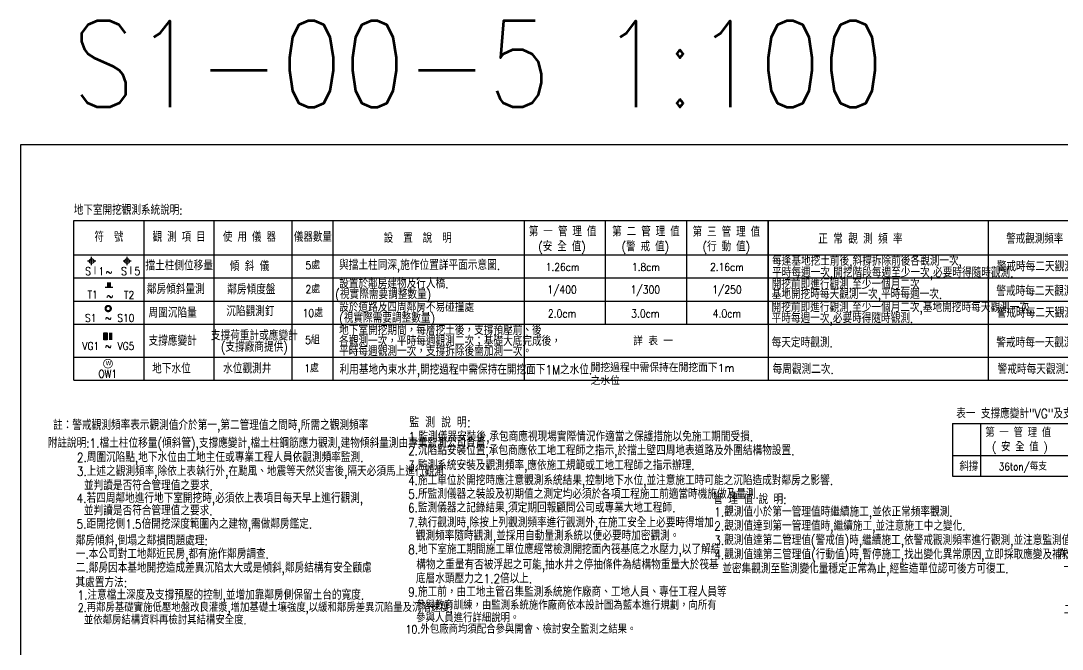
# Model space of a CAD drawing. Header units: centimetres. Extents: x -47768 to 194820, y -149527 to 141949.
# Drawn here: x 92801 to 97619, y 31524 to 34432 of the extents above; entities that cross this region are included whole.
import ezdxf
from ezdxf.enums import TextEntityAlignment as Align

# ---------------------------------------------------------------- set-up
doc = ezdxf.new("R2010")
doc.units = ezdxf.units.CM
doc.layers.get('0').update_dxf_attribs({"color": 8})
doc.layers.add('0S-繪圖區', color=171, linetype='Continuous', plot=False)
for name, color, linetype in [('0S-觀測符號', 3, 'Continuous'), ('BEAM', 7, 'Continuous'), ('C2', 2, 'Continuous'), ('c4', 4, 'Continuous'), ('DTEXT', 3, 'Continuous'), ('TEXT', 7, 'Continuous')]:
    doc.layers.add(name, color=color, linetype=linetype)
doc.styles.add('CHINA', font='romans.shx', dxfattribs={"width": 0.85, "bigfont": 'chineset.shx'})
doc.styles.add('china2', font='c2.shx', dxfattribs={"width": 0.75, "bigfont": 'china.shx'})
doc.styles.add('型式1', font='', dxfattribs={"width": 0.7})
doc.styles.get('型式1').set_extended_font_data('PMingLiU')

# ---------------------------------------------------------------- blocks, each defined once
blk = doc.blocks.new('zw$2131')
at = {"ltscale": 100}
blk.add_lwpolyline([(0, 54), (72.6, 54), (72.6, 0), (0, 0)], close=True, dxfattribs=at)
blk = doc.blocks.new('A$C6CDB1896')
at = {"color": 0}
blk.add_line((0, 0), (52.5, 0), dxfattribs=at)
blk.add_solid([(11.8, 0), (11.8, 35), (40.8, 0), (40.8, 35)], dxfattribs=at)
blk = doc.blocks.new('A$C1CCB4106')
at = {"layer": '0S-觀測符號', "color": 1, "linetype": 'Continuous'}
for p, q in [((101, 50), (0, 50)), ((50, 0), (50, 101))]:
    blk.add_line(p, q, dxfattribs=at)
blk.add_circle((50, 50), 29.1, dxfattribs=at)
blk = doc.blocks.new('緊急應變計畫')
at = {"color": 0, "linetype": 'Continuous'}
for s, height, style, width, p in [('緊 急 應 變 計 畫', 47.977, 'CHINA', 0.85, (102409, 31833.8)), ('若基地鄰近之地表面或建築物有因擋土壁破壞而造成沉陷現象,則於沉陷區應考慮先行進行填塞灌漿,以避免地表面或建築物持續沉陷。          ', 37.8, 'china2', 0.75, (101897.1, 30103.9)), ('造成基地四周道路或鄰房再度發生沉陷現象。', 37.8, 'china2', 0.75, (101895.9, 29793.2))]:
    blk.add_text(s, height=height, rotation=0.3676, dxfattribs=dict(at, style=style, width=width)).set_placement(p)
at = {"color": 0, "linetype": 'Continuous', "style": 'CHINA', "width": 0.85}
for s, p in [('A.擋土安全支撐系統的破壞應變措施，其處置方法:', (101882.1, 31769.6)), ('       一、支撐系統荷重超過容許荷重', (101716.5, 31701.4)), ('            1. 若為日照溫度上升所致,應在日照強烈期間定時灑水以降低支撐系統溫度。', (101633.4, 31635.5)), ('            2. 若為土水壓力太大所致,減少支撐系統的有效無側支撐長度,提高容許荷重,或加設水平支撐以分攤荷重,避免支撐系統發生挫曲現象。', (101633.8, 31570.1)), ('       二、支撐系統已發生破壞現象', (101717.8, 31505.3)), ('          1. 立即停止開挖作業,疏散現場作業人員,並派遣部分作業人員針對支撐系統破壞現象進行緊急處置。', (101693.4, 31439.4)), ('         2. 緊急於基地內發生支撐破壞區之區域回填級配砂石料,利用土石重量穩定場崩區外側之土壓力。', (101718.6, 31374.2)), ('         3. 對於支撐系統尚未破壞部分進行補強措施,以強化支撐系統原有之支撐勁度;對於已破壞之支撐系統,將予清除。', (101719.1, 31308.8)), ('         4. 在進行破壞區回填的過程中,應派遣現場工作人員,巡視基地四周道路或鄰房之現況,若基地鄰近之地表面或建築物有沉陷現象,', (101719.5, 31242.6)), ('則於沉陷區應考慮、先行進行填塞灌漿,以避免表面或建築物持續沉陷。    ', (102070.5, 31182.8)), ('         5. 在發生支撐系統破壞附近處加設相關監測設施,並迅速建立監測初始值之後,訂定監測頻,率安全管理值及通報方式,', (101720.3, 31122.8)), ('持續加強安全監測,至復工完成為止。', (102072.9, 31066.3)), ('      B.擋土柱破壞之災害緊急應變措施，其處置方法：', (101504.3, 30987.8)), ('         一、擋土柱尚未破壞,但變形量持續增大 ', (101481.3, 30919.6)), ('            1. 於基地內可考慮、緊急灌注10~2Ocm之混凝土,取代尚未架設之水平支撐,以提供足夠之被動抵抗,有效控制柱體變形。', (101456.7, 30853.9)), ('            2. 在基地內可架設支撐處先行架設,若該階段挖土工作已完成則支撐系統應爭取時效絮設,同時考慮提高支撐之預壓力及縮短支撐問距。', (101452.8, 30788.1)), ('            3. 己架設之圍苓,可考慮於圍苓凹槽處灌注水泥砂漿,以提高圍苓勁度。', (101453.2, 30721.5)), ('            4. 若鄰房發生不均勻沈陷,則在鄰房側開挖面增加係留土台的寬度,或在鄰房基處實施低壓灌漿,增加基礎土壤強度,', (101452.5, 30655.8)), ('以緩和鄰房差異沉陷量及沉陷速率,此外,應先了解鄰房基礎的類型及現況,以作為後續處理應變及檢討其結構安全度的研判依據 .', (101899.3, 30594.8)), ('             5. 若基地四周路面因為擋土壁變形過大,而產生龜裂現象,應及時進行塞縫灌漿,以避免雨水滲入造成裂縫持續擴張象。', (101421.5, 30541.2)), ('             6. 持續進行基地之安全監測,觀測擋土壁之變形行為,直至變形穩定後,才繼續進行開挖動作。', (101421.9, 30482.8)), ('         二、擋土柱已發生折斷現象', (101484.5, 30418.5)), ('          1. 立即停止該分區之開挖作業,抽調現場人員全力針對擋土壁破壞現象進行緊急處置。', (101516.2, 30352.9)), ('           2. 緊急於基地內發生支撐崩塌區回填級配砂石料,利用土石重量穩定坍崩區外側之土壓力。', (101485.4, 30287.4)), ('           3. 如果回填的材料是一般的土壤而非級配料,則於回填坡面掛網噴漿或鋪設大型帆布,防止雨水沖蝕,以穩定坡面。', (101485.8, 30222.2)), ('              4. 在進行崩塌區回填的過程中,應派遣現場工作人員,巡視基地四周道路或鄰房之現況,', (101389.8, 30155.2)), ('              5. 崩塌區附近的排水溝必須妥善阻擋及導引,以免地表水流入崩坍區,造成淘空、地層下陷及損鄰等的二次災害。', (101389.9, 30043.8)), ('                6. 如果基地四周有維生管線,應通知相關主管單位派員檢查地下管線現狀,若是管線有因支撐系統發生破壞,造成損壞現象,應關閉管線後馬上進行修補。', (101327, 29978.6)), ('                7. 沿連續壁折斷處邊,增設一排套管式排樁或鋼軌樁,取代折斷之連續壁以抵抗側向土水壓力。', (101326.6, 29909.8)), ('                8. 對於臨時性之擋土壁與原有擋土壁之接頭需進行止水處理,避免日後此接頭處成為滲水路徑,基地外側地水下滲流入基地內側,', (101326.9, 29845.3)), ('               9. 檢視基地內之臨時排水管,並加色劑灌注,若有發現滲漏情況,應緊急外租抽排管內淤泥機坑,並派工堵漏,避免增加滲流水,避免破壞回填區之砂土。', (101358.9, 29728.9)), ('               10. 在未受影響之開挖區,為了增加已開挖面的穩定,未完成之基礎工程將持續完成。例如,基礎底版組立鋼筋之作業及灌漿作業等,繼續完成。', (101335.8, 29668.7)), ('               11. 在擋土柱發生破壞附近加設相關監測設施,並迅速建立監測初始值之後,訂定監測頻率、安全管理值及通報方式,持續加強安全監測,至復工完成為止。 ', (101338.8, 29597.8)), ('      C.基礎上浮破壞緊急應變措施。其處置方法：', (101513.5, 29518.4)), ('         一、通知施工人員注意安全,必要時撤離現場。 ', (101534.4, 29459.6)), ('         二、工區四周設立禁止通行標誌,非搶救工作人員不得進入,以免發生意外。 ', (101534.7, 29400.3)), ('         三、工程人員進入地下室進行搶救動作前,應先對上浮結構物調查結構損害情形,並評估其穩定性,避免工程人員進入作業時,有發生危險之顧慮。', (101535.1, 29341.1)), ('        四、筏基底版鑽孔,讓壁體外的水流入地下室,降低壁體外的地下水位,減少上浮力,增加地下室的自重,避免持續上浮。', (101562.9, 29281.1)), ('        五、筏基底版埋置解壓管,進行抽水,使結構物自然回沉,其解壓管前端應包覆著不織布,維持出水不出砂的原則,避免抽水的過程時,將細顆料一並帶入,', (101559.9, 29224.6)), ('而淘空鄰房基礎下之土壤,造成二次災害。', (101874.9, 29170.6)), ('        六、除持續抽水外、再加設抽水設備,且準備不斷電系統,以避免在抽水期間,發生電力不足之現象。', (101566.6, 29116.3)), ('       七、加設相關監測設施,並迅速建立監測初始值之後,訂定監測頻率、安全管理值及通報方式,持續加強安全監測,至復工完成為止。', (101593.8, 29056.3)), ('       八、在進行抽水的過程中,24小時監測地下水位,以確保地下水位。並派遣現場工作人員,巡視基地四周道路或鄰房現況,', (101594.2, 28997.2)), ('留意抽水動作是否對基地四周之鄰房造成不均沉陷問題。', (101880.4, 28937)), ('      九、在減壓的過程中,應持續觀測上浮結構物之傾斜量,以提供若後續欲施作灌漿扶正參考', (101621.6, 28889.1)), ('       十、若減壓完成後,地下結構物已保持穩定狀態,但無法回覆至原有高程,則可考慮利用原先之解壓孔,進行擠壓灌漿作業,', (101596.2, 28831.4)), ('使用低壓力將藥液緩慢的注入土層內,形成一團塊,擠壓基礎底下之土壤,將地下結構物上舉至某一個程度 ,使其回覆到原先之水平高程。', (101876.8, 28773.3)), ('       十一、擠壓灌漿作業過程中,應隨時監測灌漿壓力、流量、建物抬昇量及建物龜裂現象,避免過量的抬昇,造成結構物本身的二次傷害。', (101561, 28716.5)), ('十二、若該工地為明挖施工,則當地下室完成後,應在地下室外回填區之地表面打設混凝土或瀝青防止地表水再次滲入,造成上浮。', (101781.3, 28659))]:
    blk.add_text(s, height=42, dxfattribs=at).set_placement(p)

msp = doc.modelspace()

# ---------------------------------------------------------------- linework, layer by layer
at = {"layer": '0S-觀測符號', "const_width": 9.9694}
msp.add_lwpolyline([(93193.3135, 33100.2713, 1), (93217.5993, 33100.2713, 1)], format="xyb", close=True, dxfattribs=at)
at = {"layer": '0S-觀測符號', "linetype": 'Continuous'}
msp.add_lwpolyline([(93185.5051, 32988.5968), (93200.5518, 32988.5968), (93200.5518, 32955.2316), (93185.5051, 32955.2316)], close=True, dxfattribs=at)
for points in [[(93185.5051, 32988.5968), (93200.5518, 32988.5968), (93185.5051, 32955.2316), (93200.5518, 32955.2316)], [(93224.7815, 32988.5968), (93209.7348, 32988.5968), (93224.7815, 32955.2316), (93209.7348, 32955.2316)]]:
    msp.add_solid(points, dxfattribs=at)
at = {"layer": 'c4'}
for p, q in [((93046.374, 32768.8725), (93046.374, 33508.1884)), ((93046.374, 33508.1884), (99057.1018, 33508.1884)), ((93371.3477, 32768.8725), (93371.3477, 33508.1884)), ((93696.3214, 32768.8725), (93696.3214, 33508.1884)), ((94057.2272, 32768.8725), (94057.2272, 33508.1884)), ((94245.6163, 32768.8725), (94245.6163, 33508.1884)), ((95130.7528, 32768.8725), (95130.7528, 33508.1884)), ((95506.6706, 33027.8787), (95506.6706, 33508.1884)), ((95882.5885, 33027.8787), (95882.5885, 33508.1884)), ((96258.8625, 33243.6235), (96258.8625, 33508.1884)), ((96258.8625, 33508.1884), (96258.8625, 32768.8725)), ((96258.8625, 33027.8787), (96258.8625, 33508.1884)), ((97275.9276, 33508.1884), (97275.9276, 32768.8725)), ((93046.374, 33349.2813), (99057.1018, 33349.2813)), ((93046.374, 33242.1471), (97584.5294, 33242.1471)), ((93046.374, 33242.1471), (97705.6961, 33242.1471)), ((93046.374, 33135.0129), (97705.6961, 33135.0129)), ((93046.374, 33135.0129), (97705.6961, 33135.0129)), ((93046.374, 33135.0129), (97705.6961, 33135.0129)), ((93046.374, 33027.8787), (97705.6961, 33027.8787)), ((93046.374, 32874.8299), (97705.6961, 32874.8299)), ((93046.374, 32874.8299), (97705.6961, 32874.8299)), ((93046.374, 32874.8299), (97316.0285, 32874.8299)), ((93046.374, 32874.8299), (97316.0285, 32874.8299)), ((93046.374, 32874.8299), (97316.0285, 32874.8299)), ((93046.374, 32874.8299), (97316.0285, 32874.8299)), ((93046.374, 32874.8299), (97316.0285, 32874.8299)), ((93046.374, 32874.8299), (97316.0285, 32874.8299)), ((93046.374, 32874.8299), (97316.0285, 32874.8299)), ((95506.6706, 32874.8299), (95506.6706, 32874.8299)), ((95961.2779, 32874.8299), (95961.2779, 32874.8299)), ((93046.374, 32768.8725), (99057.1018, 32768.8725)), ((97111.0338, 32568.4272), (97111.0338, 32324.3685)), ((97111.0338, 32568.4272), (98434.2139, 32568.4272)), ((97240.8087, 32568.4272), (97240.8087, 32324.3685)), ((97111.0338, 32419.8101), (98434.2139, 32419.8101)), ((97111.0338, 32419.8101), (98434.2139, 32419.8101)), ((97111.0338, 32324.3685), (98434.2139, 32324.3685))]:
    msp.add_line(p, q, dxfattribs=at)
at = {"layer": 'DTEXT', "const_width": 3.1371}
msp.add_lwpolyline([(93183.9914, 32845.312, 1), (93224.7731, 32845.312, 1)], format="xyb", close=True, dxfattribs=at)

# ---------------------------------------------------------------- block references
at = {"layer": '0S-繪圖區', "ltscale": 100, "xscale": 100, "yscale": 100, "zscale": 100}
msp.add_blockref('zw$2131', (92801.1737, 28459.6771), dxfattribs=at)
at = {"layer": '0S-觀測符號', "linetype": 'Continuous'}
for name, p, xscale, yscale, zscale in [('A$C1CCB4106', (93109.7295, 33301.0295), 0.3778128533214245, 0.3778128533214245, 0.3778128533214245), ('A$C1CCB4106', (93274.0479, 33301.0295), 0.3778128533214245, 0.3778128533214245, 0.3778128533214245), ('A$C6CDB1896', (93192.0113, 33198.538), 0.6632115717942446, 0.6632115717942446, 0.6632115717942446)]:
    msp.add_blockref(name, p, dxfattribs=dict(at, xscale=xscale, yscale=yscale, zscale=zscale))
at = {"layer": 'TEXT', "ltscale": 100}
msp.add_blockref('緊急應變計畫', (-4277.4378, 179.3253), dxfattribs=at)

# ---------------------------------------------------------------- texts
at = {"layer": 'BEAM', "color": 1, "style": '型式1'}
msp.add_text('w', height=26.1422, dxfattribs=at).set_placement((93194.4838, 32837.0957))
at = {"layer": 'C2', "style": 'CHINA', "width": 0.85}
msp.add_text('S1-00-5 1:100', height=400, dxfattribs=at).set_placement((93038.0999, 34031.9203))
at = {"layer": 'TEXT', "color": 7, "linetype": 'Continuous', "style": 'CHINA', "width": 0.85}
for s, height, p in [('地下室開挖觀測系統說明:', 41.746154, (93046.374, 33555.2962)), ('每逢基地挖土前後,斜撐拆除前後各觀測一次,', 42, (96277.0197, 33320.0947)), ('與擋土柱同深,施作位置詳平面示意圖.', 42, (94273.7643, 33300.5352)), ('平時每週一次,開挖階段每週至少一次,必要時得隨時觀測.', 42, (96277.0197, 33265.9245)), ('警戒時每二天觀測一次.', 42, (97316.4776, 33293.9967)), ('設置於鄰房建物及行人橋.', 42, (94273.7643, 33215.5434)), ('開挖前即進行觀測,至少一個月二次', 42, (96275.122, 33212.0545)), ('警戒時每二天觀測一次.', 42, (97314.5798, 33180.2794)), ('(視實際需要調整數量)', 42, (94255.8079, 33165.6942)), ('基地開挖時每天觀測一次,平時每週一次.', 42, (96275.122, 33166.1427)), ('設於道路及四周鄰房不易碰撞處', 42, (94273.7643, 33106.4305)), ('開挖前即進行觀測,至少一個月二次,基地開挖時每天觀測一次,', 42, (96274.8392, 33105.3227)), ('警戒時每二天觀測一次.', 42, (97316.4776, 33079.6839)), ('(視實際需要調整數量)', 42, (94273.7643, 33055.7336)), ('平時每週一次,必要時得隨時觀測.', 42, (96274.8392, 33054.4874)), ('地下室開挖期間，每層挖土後，支撐預壓前、後', 42, (94273.7643, 32999.2964)), ('各觀測一次，平時每週觀測二次；基礎大底完成後，', 42, (94273.7643, 32948.5995)), ('每天定時觀測.', 42, (96275.0007, 32941.7678)), ('警戒時每一天觀測二次.', 42, (97314.4586, 32941.7678)), ('平時每週觀測一次，支撐拆除後需加測一次。', 42, (94273.7643, 32901.8143)), ('利用基地內束水井,開挖過程中需保持在開挖面下1M之水位.', 42, (94275.9456, 32816.5958)), ('每周觀測二次.', 42, (96279.2517, 32818.5433)), ('警戒時每天觀測二次.', 42, (97320.542, 32818.5433))]:
    msp.add_text(s, height=height, dxfattribs=at).set_placement(p, align=Align.MIDDLE_LEFT)
for s, height, p in [('符  號', 39.79269, (93208.8609, 33429.8809)), ('觀 測 項 目', 39.79269, (93533.8345, 33429.8809)), ('使 用 儀 器', 39.79269, (93858.8082, 33429.8809)), ('儀器數量', 39.79269, (94152.291, 33429.8809)), ('第 一 管 理 值', 39.79269, (95307.8601, 33455.0469)), ('第 二 管 理 值', 39.79269, (95693.1589, 33455.0469)), ('第 三 管 理 值', 39.79269, (96065.4692, 33453.5309)), ('正 常 觀 測 頻 率', 42, (96685.8816, 33421.7152)), ('警戒觀測頻率', 39.79269, (97492.3301, 33421.7152)), ('(安 全 值)', 39.79269, (95305.2376, 33385.9861)), ('(警 戒 值)', 39.79269, (95690.5364, 33385.9861)), ('(行 動 值)', 39.79269, (96065.4692, 33385.9861)), ('擋土柱側位移量', 42, (93533.8345, 33298.1314)), ('傾 斜 儀', 42, (93859.2278, 33295.3058)), ('5處', 36.17518, (94152.291, 33300.5352)), ('鄰房傾斜量測', 42, (93518.2236, 33189.0742)), ('鄰房傾度盤', 42, (93867.7136, 33187.7981)), ('2處', 36.17518, (94152.291, 33189.6751)), ('周圍沉陷量', 42, (93503.5883, 33079.9901)), ('沉陷觀測釘', 42, (93863.3058, 33086.3365)), ('10處', 36.17518, (94152.291, 33079.1088)), ('2.0cm', 36.73172, (95305.2376, 33077.0637)), ('3.0cm', 36.73172, (95690.5364, 33077.0637)), ('4.0cm', 36.73172, (96068.0917, 33077.0637)), ('支撐應變計', 42, (93503.5883, 32950.0029)), ('支撐荷重計或應變計', 42, (93881.4998, 32974.532)), ('5組', 36.17518, (94150.6337, 32954.1801)), ('(支撐廠商提供)', 42, (93881.4998, 32921.9759)), ('地下水位', 42, (93498.069, 32821.2383)), ('水位觀測井', 42, (93848.7523, 32821.4447)), ('1處', 35.77782, (94146.5236, 32823.8752))]:
    msp.add_text(s, height=height, dxfattribs=at).set_placement(p, align=Align.MIDDLE_CENTER)
for s, height, p in [('設  置  說  明', 39.79269, (94637.5373, 33429.8809)), ('1.26cm', 36.17518, (95307.8601, 33292.3695)), ('1.8cm', 36.17518, (95693.1589, 33292.3695)), ('2.16cm', 36.17518, (96068.0917, 33292.3695)), ('~', 36.1752, (93208.8609, 33269.6958)), ('1/400', 36.73172, (95305.2376, 33185.2354)), ('1/300', 36.73172, (95690.5364, 33185.2354)), ('1/250', 36.73172, (96068.0917, 33185.2354)), ('T1', 36.17518, (93133.2545, 33164.4902)), ('~', 36.1752, (93212.919, 33158.1269)), ('T2', 36.17518, (93302.1632, 33162.538)), ('S1', 36.17518, (93124.8118, 33056.59)), ('~', 36.1752, (93206.0552, 33056.59)), ('S10', 36.17518, (93287.2986, 33056.59)), ('VG1', 36.17518, (93124.8118, 32926.6028)), ('~', 36.1752, (93206.0552, 32926.6028)), ('VG5', 36.17518, (93287.2986, 32926.6028)), ('OW1', 35.77782, (93203.0463, 32798.026))]:
    msp.add_text(s, height=height, dxfattribs=at).set_placement(p, align=Align.MIDDLE)
for s, height, p in [('表一 支撐應變計"VG"及支撐軸力"LC"之管理值', 43.615385, (97128.8742, 32592.1914)), ('註：警戒觀測頻率表示觀測值介於第一,第二管理值之間時,所需之觀測頻率', 42, (92950.2563, 32538.8687)), ('監 測 說 明:', 48.46154, (94598.5656, 32549.9098)), ('1.監測儀器安裝後,承包商應視現場實際情況作適當之保護措施以免施工期間受損.', 42, (94595.2811, 32485.7662)), ('第 一 管 理 值', 37.81432, (97263.2564, 32506.2754)), ('附註說明:1.檔土柱位移量(傾斜管),支撐應變計,檔土柱鋼筋應力觀測,建物傾斜量測由專業監測公司負責.', 42, (92925.759, 32456.0724)), ('( 安 全 值 )', 37.81432, (97294.764, 32440.3641)), ('2.周圍沉陷點,地下水位由工地主任或專業工程人員依觀測頻率監測.', 42, (93060.2685, 32389.8761)), ('2.沉陷點安裝位置,承包商應依工地工程師之指示,於擋土壁四周地表道路及外圍結構物設置.', 42, (94592.7518, 32421.9803)), ('3.監測系統安裝及觀測頻率,應依施工規範或工地工程師之指示辦理.', 42, (94592.6606, 32352.7988)), ('斜撐', 37.81432, (97143.6139, 32349.7049)), ('36ton/每支', 34.90553, (97326.3009, 32351.3596)), ('3.上述之觀測頻率,除依上表執行外,在颱風、地震等天然災害後,隔天必須馬上進行觀測', 42, (93059.9998, 32325.6643)), ('4.施工單位於開挖時應注意觀測系統結果,控制地下水位,並注意施工時可能之沉陷造成對鄰房之影響.', 42, (94592.7187, 32283.2438)), ('並判讀是否符合管理值之要求.', 42, (93093.385, 32259.643)), ('4.若四周鄰地進行地下室開挖時,必須依上表項目每天早上進行觀測,', 42, (93059.1488, 32201.0037)), ('5.所監測儀器之裝設及初期值之測定均必須於各項工程施工前適當時機施做及量測.', 42, (94592.7815, 32220.0961)), ('管 理 值 說 明:', 43.61538, (96004.2371, 32195.301)), ('並判讀是否符合管理值之要求.', 42, (93093.02, 32143.2916)), ('6.監測儀器之記錄結果,須定期回報顧問公司或專業大地工程師.', 42, (94592.5523, 32156.8936)), ('1.觀測值小於第一管理值時繼續施工,並依正常頻率觀測.', 42, (96009.3532, 32137.8576)), ('5.距開挖側1.5倍開挖深度範圍內之建物,需做鄰房鑑定.', 42, (93059.1488, 32081.5154)), ('7.執行觀測時,除按上列觀測頻率進行觀測外,在施工安全上必要時得增加', 42, (94592.6569, 32088.0364)), ('2.觀測值達到第一管理值時,繼續施工,並注意施工中之變化.', 42, (96009.3532, 32072.4255)), ('鄰房傾斜,倒塌之鄰損問題處理:', 42, (93055.4839, 32004.7723)), ('觀測頻率隨時觀測,並採用自動量測系統以便必要時加密觀測。', 42, (94628.2445, 32027.0272)), ('3.觀測值達第二管理值(警戒值)時,繼續施工,依警戒觀測頻率進行觀測,並注意監測值之變化.', 42, (96009.3532, 32006.4516)), ('8.地下室施工期間施工單位應經常檢測開挖面內筏基底之水壓力,以了解結', 42, (94593.2114, 31964.1115)), ('一.本公司對工地鄰近民房,都有施作鄰房調查.', 42, (93055.4697, 31942.5508)), ('4.觀測值達第三管理值(行動值)時,暫停施工,找出變化異常原因,立即採取應變及補救措施,', 42, (96009.9142, 31940.4778)), ('二.鄰房因本基地開挖造成差異沉陷太大或是傾斜,鄰房結構有安全顧慮', 42, (93055.4839, 31878.4072)), ('構物之重量有否被浮起之可能,抽水井之停抽條件為結構物重量大於筏基', 42, (94630.9709, 31893.2526)), ('並密集觀測至監測變化量穩定正常為止,經監造單位認可後方可復工.', 42, (96046.5903, 31874.5039)), ('其處置方法:', 42, (93054.2568, 31810.9538)), ('底層水頭壓力之1.2倍以上.', 42, (94629.2056, 31829.1434)), ('1.注意檔土深度及支撐預壓的控制,並增加靠鄰房側保留土台的寬度.', 42, (93063.5564, 31752.7289)), ('9.施工前，由工地主管召集監測系統施作廠商、工地人員、專任工程人員等', 42, (94592.6625, 31767.0719)), ('參與教育訓練，由監測系統施作廠商依本設計圖為藍本進行規劃，向所有', 37.87, (94630.1217, 31707.3455)), ('2.再鄰房基礎實施低壓地盤改良灌漿,增加基礎土壤強度,以緩和鄰房差異沉陷量及沉陷速度,', 37.87, (93064.725, 31696.7854)), ('並依鄰房結構資料再檢討其結構安全度.', 37.87, (93092.7353, 31639.1887)), ('參與人員進行詳細說明。', 37.87, (94630.1217, 31649.1703)), ('10.外包廠商均須配合參與開會、檢討安全監測之結果。', 37.87, (94580.9415, 31596.3713))]:
    msp.add_text(s, height=height, dxfattribs=at).set_placement(p)
at = {"layer": 'TEXT', "color": 7, "linetype": 'Continuous', "char_height": 36.175177, "attachment_point": 1, "style": 'CHINA'}
for s, insert, width in [('{\\W0.9;\\T0.75;SⅠ1}', (93098.5484, 33291.4413), 157.528853), ('{\\W0.9;\\T0.75;SⅠ5}', (93264.8443, 33291.4413), 162.302434), ('{\\W1;詳 表 一}', (95633.9282, 32966.4151), 334.795527), ('{\\W1;開挖過程中需保持在開挖面下1m之水位}', (95437.2599, 32843.3458), 679.994987)]:
    msp.add_mtext(s, dxfattribs=dict(at, insert=insert, width=width))

doc.saveas('drawing.dxf')
